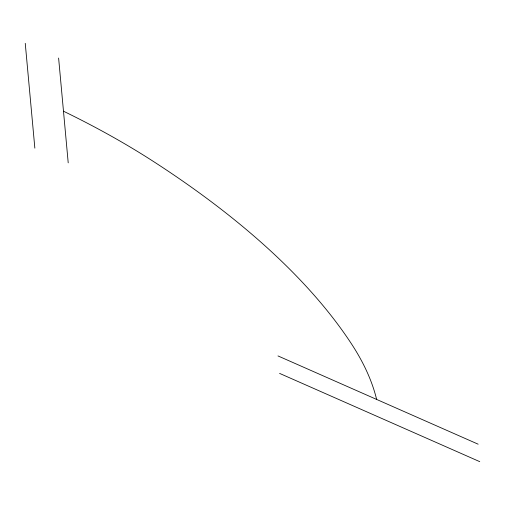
<?xml version="1.0" encoding="UTF-8"?>
<svg xmlns="http://www.w3.org/2000/svg" width="505" height="505" viewBox="0 0 505 505"><rect width="100%" height="100%" fill="white"/><g stroke="black" fill="none" stroke-linecap="round" stroke-linejoin="round"><path stroke-width="0.76" d="M277.984 355.924L478.147 444.192M279.587 373.391L479.75 461.658M58.612 58.05L68.213 162.85M25.25 43.342L34.851 148.142M63.478 111.207A540.034 234.187 14.2 0 1 152.958 161.164A815.84 353.797 14.2 0 1 351.486 343.886A540.034 234.187 14.2 0 1 376.629 399.423"/></g></svg>
